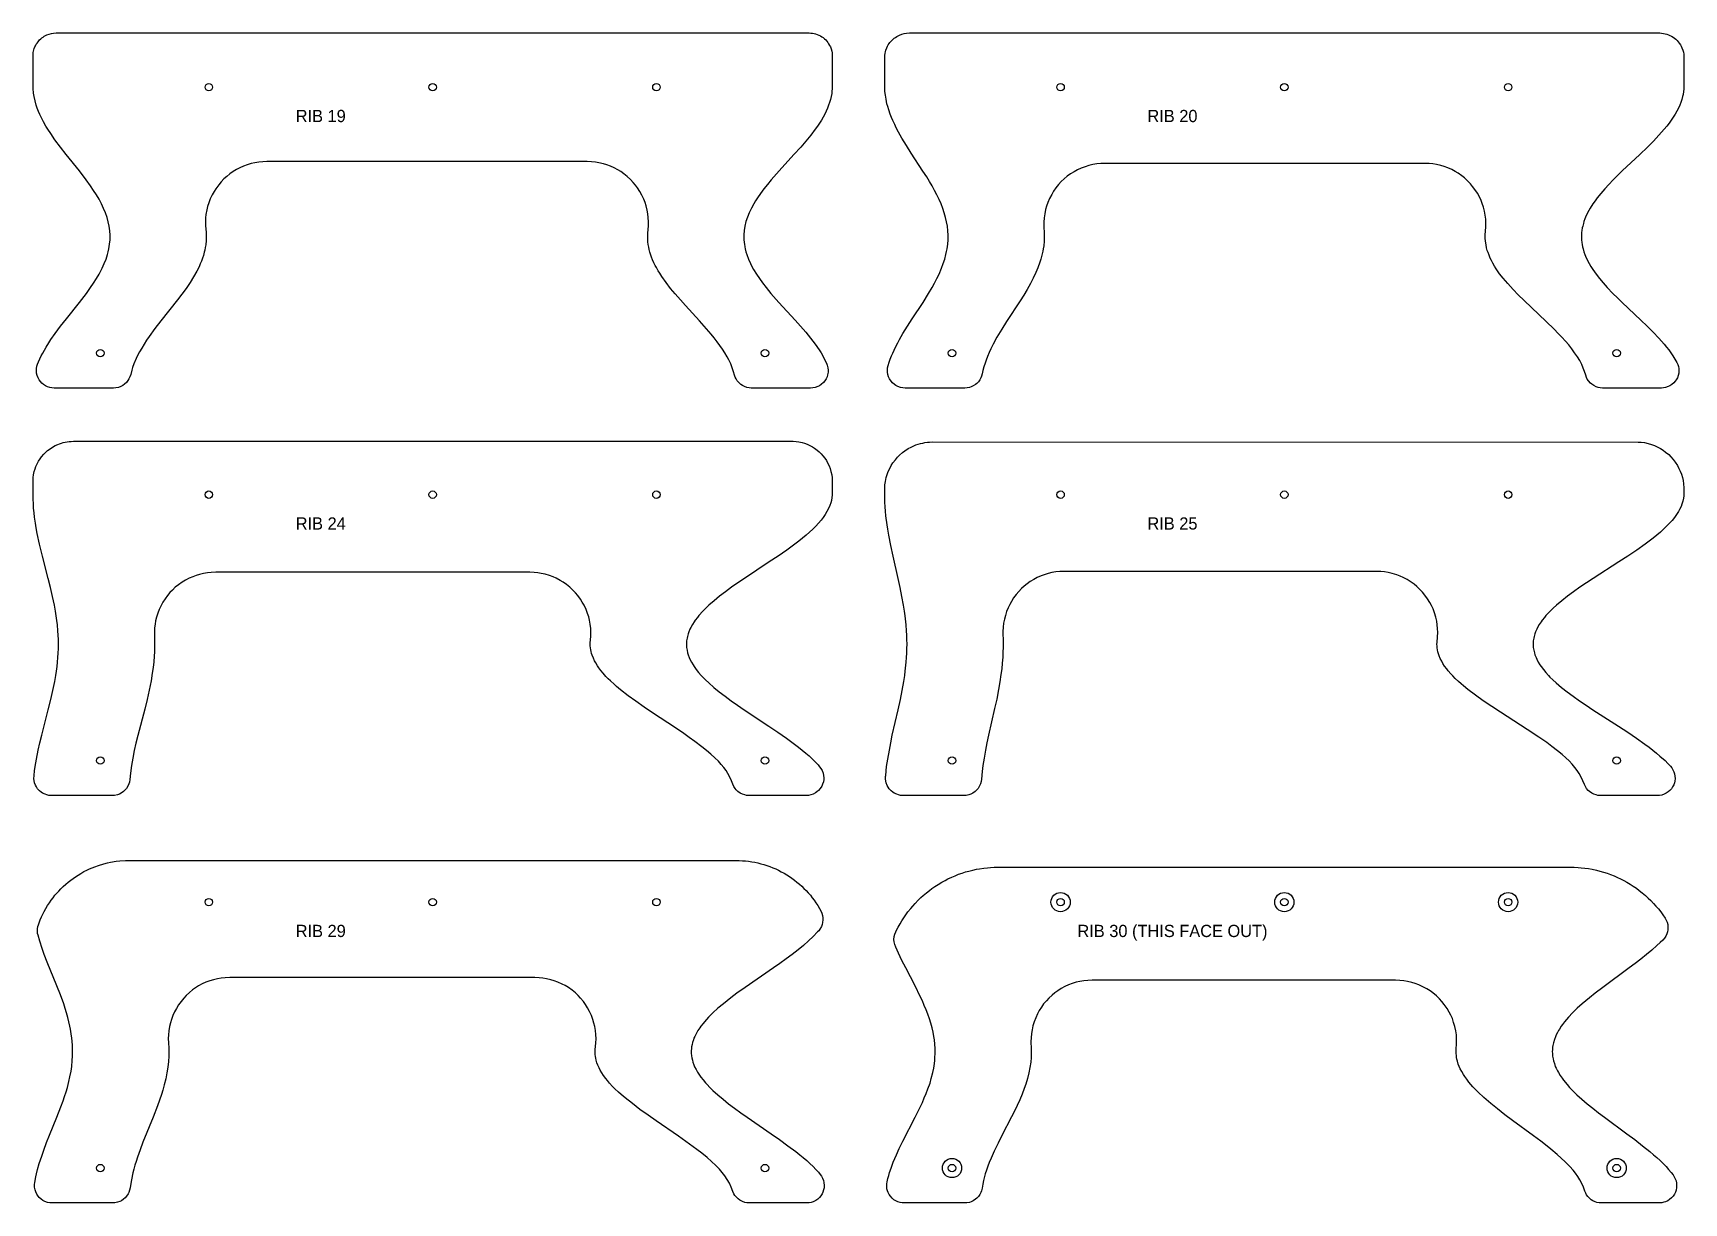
# Model space of a CAD drawing. Header units: millimetres. Extents: x 0 to 4812, y -2332 to 403.
# Drawn here: x 2923 to 4812, y -2332 to -993 of the extents above; entities that cross this region are included whole.
import ezdxf
from ezdxf.enums import TextEntityAlignment as Align

# ---------------------------------------------------------------- set-up
doc = ezdxf.new("R2010")
doc.units = ezdxf.units.MM
for name, color, linetype in [('CUT_HOLES', 5, 'Continuous'), ('CUT_OUTSIDE', 1, 'Continuous'), ('LABEL', 7, 'Continuous'), ('POCKET_COUNTERBORE_10MM', 3, 'Continuous')]:
    doc.layers.add(name, color=color, linetype=linetype)

msp = doc.modelspace()

# ---------------------------------------------------------------- linework, layer by layer
at = {"layer": 'CUT_HOLES'}
for centre in [(3124.4, -1054.8), (3380.4, -1054.8), (3636.4, -1054.8), (4098.8, -1054.8), (4354.8, -1054.8), (4610.8, -1054.8), (3000.2, -1359.2), (3760.6, -1359.2), (3974.6, -1359.2), (4735, -1359.2), (3124.4, -1521.2), (3380.4, -1521.2), (3636.4, -1521.2), (4098.8, -1521.2), (4354.8, -1521.2), (4610.8, -1521.2), (3000.2, -1825.6), (3760.6, -1825.6), (3974.6, -1825.6), (4735, -1825.6), (3124.4, -1987.6), (3380.4, -1987.6), (3636.4, -1987.6), (4098.8, -1987.6), (4354.8, -1987.6), (4610.8, -1987.6), (3000.2, -2292), (3760.6, -2292), (3974.6, -2292), (4735, -2292)]:
    msp.add_circle(centre, 4.25, dxfattribs=at)
at = {"layer": 'CUT_OUTSIDE'}
for points in [[(2947.3, -1399.2), (2944.8, -1399.1), (2942.3, -1398.6), (2939.8, -1397.8), (2937.5, -1396.7), (2935.3, -1395.3), (2933.4, -1393.7), (2931.6, -1391.8), (2930.1, -1389.7), (2928.9, -1387.4), (2928, -1385), (2927.3, -1382), (2927.1, -1379.4), (2927.3, -1376.9), (2927.7, -1374.3), (2928.5, -1372), (2929.5, -1369.3), (2931, -1365.9), (2932.6, -1362.5), (2934.4, -1359.1), (2936.2, -1355.7), (2938.2, -1352.3), (2941.3, -1347.3), (2943.7, -1343.7), (2948.5, -1336.9), (2954.8, -1328.4), (2961.5, -1319.9), (2976.4, -1301.1), (2984.2, -1290.9), (2989.1, -1284.1), (2992.5, -1279), (2995.9, -1273.7), (2998.8, -1268.7), (3000.7, -1265.2), (3002.4, -1261.9), (3004.7, -1256.8), (3006.7, -1251.5), (3008.4, -1246.3), (3009.3, -1243.1), (3010, -1239.7), (3010.8, -1234.6), (3011.3, -1229.4), (3011.4, -1224.3), (3011, -1219.1), (3010.3, -1214), (3009.3, -1208.9), (3007.9, -1203.8), (3006, -1198.6), (3003.9, -1193.5), (3001.5, -1188.4), (2998.7, -1183.1), (2995.7, -1178.1), (2992.5, -1173), (2989, -1167.8), (2984.1, -1161), (2976.3, -1150.7), (2961.3, -1131.9), (2954.6, -1123.3), (2948.3, -1114.9), (2943.5, -1107.9), (2940.2, -1103), (2938, -1099.4), (2935.2, -1094.5), (2933.3, -1090.8), (2930.9, -1086), (2929.5, -1082.6), (2928, -1078.8), (2926.8, -1075.4), (2925.5, -1070.6), (2924.4, -1065.5), (2923.8, -1061.6), (2923.3, -1056.5), (2923.2, -1053.2), (2923.2, -1019.5), (2923.3, -1017.3), (2923.5, -1015.3), (2923.8, -1013.6), (2924.2, -1012.1), (2924.7, -1010.4), (2925.4, -1008.8), (2926.1, -1007.3), (2926.9, -1005.7), (2927.9, -1004.3), (2928.9, -1002.9), (2930.8, -1000.8), (2932, -999.6), (2933.3, -998.5), (2934.7, -997.5), (2936.1, -996.5), (2937.5, -995.8), (2939.1, -995), (2941.6, -994.1), (2944.2, -993.4), (2946.8, -993), (2949.8, -992.8), (3811.3, -992.8), (3813.2, -992.9), (3814.9, -993.1), (3816.8, -993.4), (3818.5, -993.9), (3820.2, -994.4), (3822.3, -995.3), (3824, -996.2), (3825.6, -997.1), (3827, -998.1), (3828.8, -999.6), (3830.1, -1000.8), (3831.4, -1002.2), (3832.4, -1003.6), (3833.4, -1005.1), (3834.6, -1007.1), (3835.4, -1008.7), (3836.3, -1011.1), (3837, -1013.6), (3837.3, -1015.5), (3837.6, -1018.1), (3837.6, -1053.1), (3837.5, -1056.5), (3837.2, -1059.8), (3836.9, -1062.2), (3836.3, -1065.5), (3835.4, -1069), (3834.5, -1072.3), (3833.4, -1075.3), (3832.1, -1078.8), (3830.6, -1082.2), (3828.9, -1085.6), (3827.1, -1089), (3825.1, -1092.5), (3822.9, -1095.9), (3820.6, -1099.3), (3818.2, -1102.8), (3812.9, -1109.8), (3807.4, -1116.5), (3801.5, -1123.4), (3793.8, -1131.9), (3776.7, -1150.7), (3767.7, -1160.9), (3763.4, -1166.1), (3759.4, -1171.2), (3755.5, -1176.4), (3752, -1181.4), (3749.8, -1184.9), (3747.8, -1188.2), (3745, -1193.3), (3742.5, -1198.5), (3740.5, -1203.6), (3738.8, -1208.7), (3737.6, -1213.9), (3736.8, -1219), (3736.4, -1224), (3736.3, -1226.1), (3736.4, -1229.2), (3736.7, -1232.5), (3737, -1234.6), (3737.5, -1237.7), (3737.9, -1239.8), (3738.8, -1243.1), (3739.7, -1246.2), (3741.7, -1251.5), (3744, -1256.8), (3745.7, -1260), (3747.6, -1263.4), (3750.8, -1268.7), (3754.2, -1273.7), (3757.9, -1278.9), (3761.8, -1284), (3767.4, -1290.8), (3776.5, -1301.1), (3795.2, -1321.6), (3801.3, -1328.4), (3807.2, -1335.3), (3812.7, -1342), (3818, -1349), (3822.6, -1355.6), (3824.7, -1359), (3826.8, -1362.4), (3829.6, -1367.9), (3831, -1370.7), (3831.9, -1373.1), (3832.6, -1376.2), (3832.9, -1378.9), (3832.8, -1381), (3832.2, -1384.1), (3831.6, -1386.2), (3830.5, -1388.6), (3829.1, -1390.9), (3827.4, -1392.9), (3825, -1395.1), (3822.8, -1396.5), (3820.9, -1397.5), (3817.9, -1398.5), (3815.3, -1399), (3812.7, -1399.2), (3744.9, -1399.2), (3742.6, -1399), (3740, -1398.6), (3737, -1397.5), (3734.7, -1396.3), (3733, -1395.1), (3730.6, -1393), (3728.9, -1391), (3727.5, -1388.8), (3726.6, -1386.9), (3725.7, -1384.3), (3724.7, -1380.5), (3723.2, -1376), (3721.4, -1371.5), (3719.2, -1367), (3717.2, -1363.3), (3714.7, -1359), (3712.1, -1354.8), (3709, -1350.4), (3705.9, -1346.2), (3702.5, -1341.8), (3699, -1337.4), (3693.8, -1331.3), (3685.8, -1322.2), (3669.7, -1304.7), (3663.8, -1298.1), (3657.9, -1291.3), (3652.7, -1285.1), (3647.4, -1278.2), (3642.7, -1271.6), (3640.2, -1267.8), (3638.5, -1265), (3636.4, -1261.3), (3635.1, -1258.9), (3633.6, -1255.9), (3632.1, -1252.6), (3630.9, -1249.5), (3630, -1247), (3628.9, -1243.7), (3628.1, -1240.7), (3627.6, -1238.1), (3627, -1234.9), (3626.6, -1231.8), (3626.5, -1229.6), (3626.4, -1225.2), (3626.5, -1221.8), (3627.2, -1213.7), (3627.3, -1208.8), (3627.1, -1204), (3626.6, -1199.7), (3625.8, -1195.6), (3624.6, -1190.6), (3623.4, -1186.9), (3621.9, -1182.9), (3619.9, -1178.6), (3617.5, -1174.2), (3614.9, -1170.2), (3612.4, -1166.8), (3609.9, -1163.8), (3606.6, -1160.3), (3603, -1157), (3599.2, -1154), (3595.7, -1151.5), (3592.4, -1149.5), (3588.2, -1147.2), (3583.7, -1145.2), (3579.8, -1143.7), (3575.7, -1142.5), (3570.7, -1141.3), (3566.6, -1140.6), (3562.3, -1140.2), (3557.2, -1140), (3190.7, -1140), (3186.1, -1140.2), (3181.6, -1140.6), (3177.1, -1141.3), (3172.7, -1142.3), (3168.3, -1143.6), (3164.1, -1145.2), (3159.9, -1147), (3156.1, -1149), (3152, -1151.5), (3148.3, -1154.1), (3144.8, -1157), (3141.6, -1159.9), (3138.3, -1163.3), (3135.6, -1166.6), (3132.4, -1171), (3130.3, -1174.3), (3128.2, -1178), (3126, -1182.7), (3124.3, -1187.2), (3123, -1191.3), (3122, -1195.3), (3121.1, -1200.4), (3120.7, -1204.3), (3120.5, -1208.6), (3120.6, -1213.7), (3121.2, -1220.9), (3121.4, -1225.2), (3121.2, -1230.4), (3120.8, -1235.1), (3120.3, -1238.2), (3119.7, -1241.4), (3119.1, -1243.8), (3118.1, -1247.3), (3117.1, -1250.4), (3115.8, -1253.9), (3114.6, -1256.9), (3113.1, -1260.4), (3110.5, -1265.6), (3106.9, -1271.9), (3102.8, -1278.5), (3098.4, -1285.1), (3093.6, -1291.7), (3088.6, -1298.3), (3069.5, -1322.4), (3062.7, -1331.2), (3056.2, -1340.1), (3053.2, -1344.5), (3050.2, -1349), (3047.5, -1353.4), (3045, -1357.9), (3043.3, -1361.2), (3041.2, -1365.5), (3038.7, -1371.3), (3037.1, -1375.8), (3036.3, -1378.6), (3035, -1383.6), (3034.1, -1386.4), (3033, -1388.8), (3031.8, -1390.6), (3030.1, -1392.7), (3027.8, -1394.9), (3026, -1396.2), (3023.6, -1397.4), (3021.1, -1398.4), (3017.9, -1399), (3015.3, -1399.2), (2947.3, -1399.2)], [(3920.8, -1399.2), (3918.3, -1399), (3915.7, -1398.6), (3912.7, -1397.5), (3910.3, -1396.3), (3908.6, -1395.1), (3906.6, -1393.4), (3904.8, -1391.4), (3903.1, -1388.7), (3902, -1386.3), (3901.2, -1383.8), (3900.8, -1381.2), (3900.7, -1378.5), (3900.9, -1375.9), (3901.5, -1373.4), (3902.7, -1369.6), (3903.9, -1366.2), (3905.3, -1362.5), (3906.8, -1359.1), (3910, -1352.3), (3912.5, -1347.3), (3914.4, -1343.8), (3918.4, -1336.9), (3923.6, -1328.4), (3929.1, -1319.9), (3941.4, -1301.1), (3947.8, -1290.9), (3951.8, -1284.1), (3954.6, -1279), (3957.4, -1273.7), (3959.8, -1268.7), (3962.7, -1261.9), (3964.6, -1256.8), (3966.3, -1251.5), (3967.7, -1246.3), (3968.4, -1242.9), (3969, -1239.7), (3969.7, -1234.6), (3970.1, -1229.4), (3970.1, -1224.3), (3969.8, -1219.1), (3969.3, -1214), (3968.4, -1208.9), (3967.2, -1203.8), (3965.7, -1198.6), (3964, -1193.5), (3962, -1188.3), (3959.7, -1183.2), (3957.3, -1178.1), (3954.6, -1173), (3951.8, -1167.9), (3948.7, -1162.7), (3945.6, -1157.6), (3941.3, -1150.8), (3927.9, -1130.2), (3922.4, -1121.7), (3917.3, -1113.2), (3913.4, -1106.4), (3910.7, -1101.3), (3909, -1097.7), (3906.7, -1092.8), (3905.3, -1089.4), (3903.9, -1085.7), (3902.2, -1080.8), (3901.1, -1077.1), (3900.2, -1073.7), (3899.1, -1068.5), (3898.3, -1063.8), (3897.9, -1059.9), (3897.6, -1055.2), (3897.6, -1020.8), (3897.7, -1018.5), (3898.1, -1015.8), (3898.4, -1014.2), (3898.9, -1012.5), (3900, -1009.6), (3900.8, -1008), (3901.7, -1006.4), (3902.5, -1005), (3903.6, -1003.5), (3904.8, -1002.1), (3906.1, -1000.9), (3908.4, -998.8), (3909.8, -997.8), (3911.4, -996.8), (3913, -995.9), (3914.5, -995.2), (3917.2, -994.1), (3920, -993.4), (3922.7, -993), (3925.9, -992.8), (4784.4, -992.8), (4786.3, -992.9), (4788.7, -993.2), (4790.6, -993.6), (4792.4, -994.1), (4794.3, -994.8), (4796, -995.6), (4797.7, -996.4), (4799.7, -997.7), (4801.3, -998.9), (4802.7, -1000), (4804.1, -1001.5), (4805.4, -1002.9), (4806.6, -1004.3), (4807.9, -1006.4), (4808.8, -1008), (4809.6, -1009.7), (4810.6, -1012.3), (4811.3, -1014.9), (4811.7, -1017), (4812, -1019.7), (4812, -1053), (4811.8, -1057), (4811.5, -1059.9), (4810.9, -1063.2), (4810.4, -1065.6), (4809.5, -1069), (4808.3, -1072.3), (4807.2, -1075.3), (4805.6, -1078.8), (4803.9, -1082.2), (4801.9, -1085.6), (4799.8, -1089), (4797.5, -1092.5), (4795, -1095.9), (4792.3, -1099.3), (4789.5, -1102.8), (4786.4, -1106.4), (4783.4, -1109.8), (4777, -1116.5), (4770.1, -1123.4), (4761.3, -1131.9), (4741.4, -1150.7), (4736.1, -1155.8), (4731, -1160.9), (4726, -1166.1), (4721.3, -1171.2), (4716.9, -1176.4), (4712.8, -1181.4), (4710.3, -1184.9), (4707.9, -1188.2), (4704.7, -1193.3), (4701.8, -1198.5), (4699.4, -1203.6), (4698.6, -1205.6), (4697.5, -1208.7), (4696.9, -1210.7), (4696.1, -1213.9), (4695.6, -1215.9), (4695.1, -1219), (4694.9, -1221), (4694.7, -1224.1), (4694.7, -1226.1), (4694.8, -1229.4), (4695.1, -1232.5), (4695.4, -1234.7), (4696, -1237.7), (4696.5, -1239.8), (4697.4, -1243.1), (4698.6, -1246.2), (4699.4, -1248.3), (4700.8, -1251.5), (4703.6, -1256.8), (4705.5, -1260), (4707.6, -1263.4), (4711.4, -1268.7), (4715.3, -1273.7), (4719.7, -1278.9), (4724.2, -1284), (4730.7, -1290.8), (4735.8, -1295.9), (4741.2, -1301.1), (4762.8, -1321.6), (4769.9, -1328.4), (4776.8, -1335.3), (4783.2, -1342), (4789.3, -1349), (4792.1, -1352.4), (4794.6, -1355.6), (4797.1, -1359), (4799.4, -1362.4), (4802.8, -1367.9), (4803.9, -1369.9), (4805, -1372.4), (4805.6, -1374.4), (4806, -1376.9), (4806.2, -1379.5), (4806, -1382), (4805.3, -1385), (4804.4, -1387.4), (4803.2, -1389.7), (4802, -1391.4), (4800.3, -1393.3), (4798, -1395.3), (4795.8, -1396.7), (4794, -1397.6), (4791, -1398.6), (4788.5, -1399.1), (4786.1, -1399.2), (4718.8, -1399.2), (4716, -1399), (4714, -1398.6), (4711.5, -1397.8), (4708.7, -1396.4), (4706.5, -1394.9), (4704.9, -1393.5), (4702.9, -1391.1), (4701.4, -1388.9), (4700.5, -1387), (4699.6, -1384.4), (4698.3, -1380.1), (4696.8, -1376.3), (4695, -1372.1), (4692.7, -1367.7), (4690, -1363.3), (4686.9, -1358.8), (4683.7, -1354.4), (4680.1, -1349.9), (4676.3, -1345.4), (4672.3, -1341), (4668.1, -1336.6), (4663.4, -1331.8), (4654.5, -1323.2), (4629.1, -1299.1), (4622.4, -1292.5), (4616.4, -1286.3), (4610.4, -1279.7), (4605, -1273.3), (4601.1, -1268.3), (4597.1, -1262.6), (4595.1, -1259.5), (4593.2, -1256.1), (4591.6, -1253.1), (4590.4, -1250.6), (4589, -1247.2), (4587.8, -1244.2), (4587, -1241.7), (4586.2, -1238.6), (4585.5, -1235.4), (4585.2, -1233.2), (4584.9, -1230.6), (4584.7, -1228.1), (4584.7, -1223.8), (4585.4, -1215.2), (4585.4, -1210.7), (4585.2, -1205.9), (4584.7, -1201.4), (4583.8, -1196.6), (4582.5, -1192), (4581.2, -1188), (4579.8, -1184.4), (4577.9, -1180.3), (4575.6, -1176.1), (4572.8, -1171.8), (4570.2, -1168.4), (4567.7, -1165.5), (4564, -1161.6), (4560.9, -1158.7), (4557.8, -1156.3), (4553.6, -1153.3), (4550.1, -1151.2), (4546.4, -1149.2), (4541.7, -1147.1), (4537.8, -1145.7), (4533.7, -1144.4), (4528.7, -1143.3), (4524.6, -1142.6), (4520.4, -1142.2), (4515.4, -1142), (4149.7, -1142), (4145, -1142.1), (4140.4, -1142.6), (4135.8, -1143.4), (4131.3, -1144.4), (4126.9, -1145.8), (4122.5, -1147.4), (4118.3, -1149.3), (4114.2, -1151.6), (4110.3, -1154), (4106.5, -1156.8), (4102.9, -1159.7), (4099.6, -1162.9), (4096.4, -1166.4), (4093.5, -1170), (4090.8, -1173.8), (4088.6, -1177.5), (4086.1, -1182.3), (4084.2, -1186.8), (4082.7, -1190.9), (4081.7, -1194.8), (4080.6, -1199.6), (4079.9, -1204.2), (4079.6, -1209.2), (4079.5, -1213.8), (4080, -1222.2), (4080.1, -1226.6), (4080, -1231.2), (4079.5, -1236.4), (4079, -1239.7), (4078.5, -1242.7), (4077.1, -1248.7), (4076.3, -1251.6), (4075.1, -1255.3), (4072.8, -1261.7), (4070.6, -1266.8), (4067.6, -1273.3), (4064.3, -1279.7), (4060.5, -1286.4), (4056.6, -1292.8), (4052.5, -1299.3), (4037, -1323.1), (4031.5, -1331.7), (4026, -1340.9), (4021.6, -1349), (4019, -1354.2), (4017, -1358.6), (4015.1, -1363.1), (4013.5, -1367.4), (4012.4, -1370.7), (4011.1, -1374.9), (4010, -1379.1), (4009.1, -1383.1), (4008.4, -1385.7), (4007.7, -1387.5), (4006.5, -1389.7), (4004.7, -1392.2), (4003, -1394), (4001.5, -1395.2), (3998.9, -1396.8), (3996.6, -1397.9), (3994.7, -1398.5), (3991.8, -1399.1), (3989.4, -1399.2), (3920.8, -1399.2)], [(2944.4, -1865.6), (2941.4, -1865.4), (2938.9, -1864.9), (2937, -1864.2), (2934.2, -1862.9), (2932.5, -1861.7), (2930.5, -1860.1), (2928.4, -1857.8), (2927, -1855.7), (2926, -1853.8), (2925, -1850.9), (2924.5, -1848.4), (2924.3, -1846.4), (2924.4, -1842.8), (2925, -1837.5), (2925.8, -1832.4), (2927.2, -1823.8), (2929.2, -1813.6), (2931.1, -1805.1), (2933.2, -1796.6), (2940.7, -1767.5), (2943.7, -1755.6), (2946, -1745.3), (2948.1, -1735.1), (2949.3, -1728.3), (2950, -1723.2), (2950.7, -1718), (2951.2, -1712.9), (2951.7, -1707.7), (2952, -1702.6), (2952.2, -1697.5), (2952.2, -1692.3), (2952.2, -1687.2), (2952, -1682.1), (2951.7, -1677), (2951.1, -1670.2), (2950.5, -1665.1), (2949.8, -1659.9), (2949, -1654.7), (2947.8, -1647.9), (2945.6, -1637.7), (2943.3, -1627.4), (2940.7, -1617.1), (2934, -1591.5), (2930.7, -1577.9), (2928.1, -1565.8), (2926.8, -1559.1), (2926, -1553.8), (2925, -1547.1), (2924.4, -1542), (2923.9, -1536.7), (2923.6, -1531.6), (2923.3, -1526.5), (2923.2, -1521.5), (2923.2, -1505.1), (2923.5, -1501.4), (2923.9, -1498.4), (2924.7, -1494.6), (2925.5, -1491.8), (2926.6, -1488.9), (2927.8, -1486.1), (2929.5, -1482.9), (2931.2, -1480.3), (2933, -1477.9), (2935.4, -1475), (2937.6, -1472.8), (2939.8, -1470.8), (2942.7, -1468.6), (2945.3, -1466.9), (2948.6, -1465), (2951.4, -1463.7), (2953.4, -1462.9), (2955.7, -1462.2), (2957.8, -1461.6), (2960.1, -1461), (2962.2, -1460.7), (2964.5, -1460.3), (2966.7, -1460.2), (2969.5, -1460.1), (3792.7, -1460.1), (3796.3, -1460.3), (3799.3, -1460.8), (3803, -1461.6), (3805.9, -1462.4), (3808.8, -1463.5), (3812.1, -1465), (3814.8, -1466.4), (3817.4, -1468.1), (3820.4, -1470.3), (3822.7, -1472.3), (3824.9, -1474.5), (3826.9, -1476.7), (3829.1, -1479.6), (3830.8, -1482.2), (3832.3, -1484.8), (3833.9, -1488.3), (3835.1, -1491.1), (3836.1, -1494.6), (3836.9, -1498.4), (3837.4, -1502), (3837.6, -1506.1), (3837.6, -1519.3), (3837.5, -1521.9), (3837.2, -1524.4), (3836.6, -1527.8), (3835.9, -1530.4), (3834.7, -1533.7), (3833.2, -1537.1), (3831.5, -1540.5), (3829.4, -1543.9), (3827, -1547.2), (3824.7, -1550.3), (3821.7, -1553.7), (3818.6, -1557.1), (3815.2, -1560.6), (3811.5, -1564), (3807.6, -1567.5), (3803.5, -1570.9), (3799.3, -1574.3), (3794.8, -1577.8), (3785.5, -1584.6), (3775.6, -1591.5), (3765.5, -1598.3), (3737.2, -1617.1), (3729.7, -1622.2), (3722.4, -1627.3), (3715.4, -1632.5), (3708.7, -1637.6), (3702.3, -1642.8), (3696.5, -1647.8), (3692.9, -1651.3), (3689.6, -1654.6), (3685, -1659.7), (3683.4, -1661.7), (3680.9, -1664.9), (3679.6, -1666.8), (3677.5, -1670), (3675.7, -1673.3), (3674.7, -1675.3), (3673.4, -1678.4), (3672.7, -1680.5), (3671.9, -1683.5), (3671.4, -1685.6), (3671, -1688.6), (3670.8, -1690.7), (3670.8, -1693.7), (3670.9, -1696), (3671.4, -1699.3), (3672.1, -1702.3), (3672.8, -1704.5), (3673.9, -1707.6), (3674.8, -1709.6), (3676.5, -1712.9), (3678.3, -1716), (3679.7, -1718.1), (3682, -1721.4), (3684.7, -1724.7), (3687.6, -1728.1), (3689.4, -1730), (3692.7, -1733.3), (3696.2, -1736.7), (3702.1, -1741.8), (3708.3, -1746.9), (3715, -1752), (3722.1, -1757.2), (3729.3, -1762.3), (3736.9, -1767.5), (3765.2, -1786.3), (3775.3, -1793.1), (3785.2, -1800), (3794.5, -1806.8), (3799, -1810.3), (3803.3, -1813.7), (3807.4, -1817.1), (3811, -1820.3), (3814.7, -1823.7), (3818.1, -1827.1), (3821.3, -1830.5), (3823.1, -1832.6), (3824.6, -1834.7), (3825.9, -1837), (3827.1, -1840), (3827.7, -1842.6), (3827.9, -1845.3), (3827.8, -1847.4), (3827.4, -1850), (3826.6, -1852.6), (3825.5, -1855), (3823.8, -1857.7), (3822, -1859.7), (3820, -1861.5), (3818.3, -1862.7), (3815.9, -1863.9), (3812.9, -1864.9), (3810.3, -1865.4), (3807.8, -1865.6), (3742.6, -1865.6), (3739.5, -1865.4), (3737.4, -1864.9), (3734.8, -1864.1), (3732.4, -1862.9), (3729.7, -1861), (3727.8, -1859.2), (3726.4, -1857.5), (3724.9, -1855.3), (3723.7, -1852.7), (3722.2, -1848.6), (3720.3, -1844.4), (3718.1, -1840.4), (3716.1, -1837.1), (3713.6, -1833.6), (3710.6, -1829.9), (3707.3, -1826.3), (3703.4, -1822.5), (3698.8, -1818.4), (3693.7, -1814.1), (3688.3, -1809.7), (3680.3, -1803.7), (3673.8, -1799), (3667.6, -1794.7), (3658.2, -1788.3), (3631.9, -1770.8), (3622.2, -1764.3), (3612.7, -1757.7), (3604.1, -1751.4), (3595.5, -1744.7), (3590.8, -1740.7), (3587.9, -1738.1), (3583.7, -1734.3), (3581.3, -1732), (3578.7, -1729.2), (3575.6, -1725.7), (3572.9, -1722.5), (3570.6, -1719.4), (3568.9, -1717), (3567.1, -1713.9), (3565.6, -1711.3), (3564.3, -1708.4), (3563, -1705.1), (3562.3, -1702.9), (3561.7, -1700.7), (3561.3, -1698.7), (3561, -1696.5), (3560.8, -1694.3), (3560.8, -1690.9), (3561.4, -1683.6), (3561.5, -1679), (3561.3, -1674.5), (3560.7, -1669.6), (3559.8, -1664.9), (3558.9, -1661.1), (3557.6, -1657.1), (3555.9, -1652.6), (3553.7, -1647.9), (3551.6, -1644.2), (3549.5, -1640.9), (3546.5, -1636.7), (3543.8, -1633.6), (3540.9, -1630.5), (3537.4, -1627.2), (3533.4, -1623.9), (3529.9, -1621.5), (3526.3, -1619.3), (3521.7, -1616.9), (3518.2, -1615.3), (3514.2, -1613.8), (3509.2, -1612.3), (3504.6, -1611.3), (3500.7, -1610.7), (3496.5, -1610.2), (3491.4, -1610), (3132.2, -1610), (3127.2, -1610.2), (3122.7, -1610.7), (3118.3, -1611.4), (3113.6, -1612.5), (3109.9, -1613.6), (3105.9, -1615.1), (3101.8, -1616.9), (3097.5, -1619.1), (3093.7, -1621.5), (3089.6, -1624.3), (3085.9, -1627.3), (3082.6, -1630.4), (3079.9, -1633.2), (3077.2, -1636.5), (3074.3, -1640.3), (3071.9, -1644.1), (3069.7, -1648.1), (3067.6, -1652.5), (3066, -1656.7), (3064.5, -1661.3), (3063.5, -1665.7), (3062.8, -1669.5), (3062.3, -1673.7), (3062, -1679.1), (3062.2, -1688.5), (3062.2, -1695), (3062, -1701.1), (3061.8, -1705.9), (3061.3, -1712.5), (3060.6, -1719), (3059.7, -1725.5), (3058.3, -1734.2), (3056.1, -1744.9), (3053.7, -1755.7), (3051, -1766.6), (3043.1, -1796.8), (3040.9, -1805.8), (3039.1, -1814.1), (3037.4, -1822.8), (3035.9, -1831.4), (3034.7, -1840), (3034, -1847.4), (3033.5, -1850.2), (3032.9, -1852.3), (3031.8, -1854.8), (3030.1, -1857.5), (3028.4, -1859.6), (3026.8, -1861), (3024.1, -1862.9), (3022.2, -1863.9), (3019.7, -1864.8), (3016.5, -1865.4), (3013.9, -1865.6), (2944.4, -1865.6)], [(3918.6, -1865.6), (3915.7, -1865.4), (3913.2, -1864.9), (3911.3, -1864.2), (3908.5, -1862.9), (3906.8, -1861.8), (3904.8, -1860.2), (3902.8, -1857.9), (3901.6, -1856.2), (3900.4, -1854), (3899.3, -1851.1), (3898.8, -1849.1), (3898.5, -1846.6), (3898.6, -1843.9), (3898.7, -1842.8), (3899.8, -1832.4), (3901.1, -1823.8), (3902.9, -1813.6), (3904.5, -1805.1), (3906.3, -1796.6), (3913, -1767.5), (3915.6, -1755.6), (3917.6, -1745.3), (3919.4, -1735.1), (3920.5, -1728.3), (3921.1, -1723.1), (3922.2, -1712.9), (3922.6, -1707.7), (3922.9, -1702.6), (3923, -1697.5), (3923.1, -1692.3), (3923, -1687.2), (3922.9, -1682.1), (3922.6, -1677), (3922.1, -1670.2), (3920.9, -1659.9), (3920.2, -1654.7), (3919.2, -1647.9), (3917.3, -1637.7), (3915.2, -1627.4), (3912.9, -1617.1), (3907.1, -1591.5), (3904.5, -1579.6), (3902.2, -1567.5), (3901.1, -1560.8), (3900.3, -1555.7), (3899, -1545.3), (3898.5, -1540.2), (3898.1, -1535), (3897.8, -1529.9), (3897.7, -1524.8), (3897.6, -1514), (3897.9, -1509.8), (3898.4, -1506.2), (3899.4, -1501.7), (3900.4, -1498.3), (3901.6, -1494.9), (3903.4, -1491.1), (3905.1, -1488), (3907, -1484.9), (3909.8, -1481.2), (3912.1, -1478.5), (3914.6, -1475.9), (3917.8, -1473.1), (3920.7, -1470.9), (3924.6, -1468.4), (3927.7, -1466.7), (3931, -1465.2), (3933.3, -1464.3), (3936, -1463.4), (3938.4, -1462.7), (3941.2, -1462.1), (3943.6, -1461.6), (3946.5, -1461.2), (3948.9, -1461), (3952.3, -1460.9), (4759.5, -1461), (4763.1, -1461.2), (4766.7, -1461.7), (4771.2, -1462.7), (4774.7, -1463.7), (4778.1, -1465), (4781.9, -1466.7), (4785, -1468.4), (4788.1, -1470.3), (4790.9, -1472.4), (4794.5, -1475.4), (4797.1, -1478), (4799.8, -1481.1), (4802, -1484), (4804.5, -1487.9), (4806.2, -1491.1), (4807.7, -1494.3), (4809, -1497.7), (4810.2, -1501.6), (4811, -1505.1), (4811.6, -1508.7), (4812, -1513.4), (4812, -1519.3), (4811.8, -1522.6), (4811.5, -1525.3), (4810.7, -1528.6), (4809.7, -1532), (4808.6, -1534.8), (4806.9, -1538.2), (4805.6, -1540.5), (4803.5, -1543.9), (4801.1, -1547.2), (4798.3, -1550.7), (4795.3, -1554), (4792.1, -1557.4), (4788.6, -1560.8), (4785, -1564), (4781, -1567.5), (4776.8, -1570.9), (4772.3, -1574.3), (4767.7, -1577.8), (4758.1, -1584.6), (4747.9, -1591.5), (4737.4, -1598.3), (4708.1, -1617.1), (4700.4, -1622.2), (4692.9, -1627.3), (4685.6, -1632.5), (4678.7, -1637.6), (4672.1, -1642.8), (4666.1, -1647.8), (4662.3, -1651.3), (4658.9, -1654.6), (4657, -1656.5), (4654.1, -1659.7), (4652.5, -1661.7), (4649.9, -1664.9), (4648.5, -1666.8), (4646.4, -1670), (4644.5, -1673.3), (4643.5, -1675.3), (4642.2, -1678.4), (4641.4, -1680.5), (4640.5, -1683.5), (4640.1, -1685.6), (4639.6, -1688.6), (4639.5, -1690.7), (4639.4, -1693.7), (4639.6, -1696.1), (4640.1, -1699.3), (4640.8, -1702.3), (4641.5, -1704.5), (4642.7, -1707.6), (4643.6, -1709.6), (4645.3, -1712.9), (4647.2, -1716), (4648.6, -1718.1), (4651.1, -1721.4), (4653.8, -1724.7), (4656.9, -1728.1), (4658.7, -1730), (4662.1, -1733.3), (4665.8, -1736.7), (4671.8, -1741.8), (4678.3, -1746.9), (4685.2, -1752), (4692.5, -1757.2), (4700, -1762.3), (4707.8, -1767.5), (4737.1, -1786.3), (4747.6, -1793.1), (4757.8, -1800), (4767.4, -1806.8), (4772.1, -1810.3), (4776.5, -1813.7), (4780.7, -1817.1), (4784.5, -1820.4), (4790.4, -1825.7), (4793.5, -1828.8), (4796.5, -1832.1), (4798, -1834), (4799.4, -1836.1), (4800.5, -1838.5), (4801.2, -1840.9), (4801.7, -1843.4), (4801.8, -1846), (4801.5, -1849.1), (4801, -1851.1), (4800.2, -1853.5), (4799, -1855.7), (4797.6, -1857.9), (4795.9, -1859.8), (4793.9, -1861.5), (4791.8, -1862.9), (4789.5, -1864), (4786.6, -1865), (4784.1, -1865.5), (4781.7, -1865.6), (4716.4, -1865.6), (4713.6, -1865.4), (4711.5, -1864.9), (4709, -1864.1), (4706.6, -1862.9), (4704, -1861.1), (4702.4, -1859.7), (4700.6, -1857.7), (4699.2, -1855.4), (4698, -1852.9), (4696.3, -1848.6), (4694.3, -1844.4), (4692, -1840.3), (4689.9, -1836.9), (4687.3, -1833.4), (4684.1, -1829.6), (4680.7, -1826), (4676.7, -1822.3), (4672.6, -1818.7), (4667.2, -1814.3), (4660.9, -1809.4), (4655, -1805), (4646.1, -1798.9), (4632.7, -1789.9), (4602.2, -1770.3), (4592.2, -1763.8), (4582.3, -1757.1), (4573.6, -1750.9), (4564.7, -1744.1), (4559.7, -1740.1), (4557.1, -1737.8), (4554.1, -1735.2), (4550.2, -1731.5), (4547.5, -1728.7), (4545.3, -1726.3), (4542.4, -1723), (4540.5, -1720.6), (4538.1, -1717.4), (4536.3, -1714.5), (4534.8, -1712), (4533.2, -1708.8), (4531.9, -1705.6), (4531.1, -1703.3), (4530.5, -1701.1), (4530.1, -1699), (4529.7, -1696.7), (4529.5, -1694.5), (4529.4, -1692.3), (4529.5, -1690.3), (4530.1, -1683.9), (4530.3, -1679), (4530.1, -1674.4), (4529.7, -1670.1), (4529.1, -1666.2), (4528, -1661.5), (4526.5, -1656.4), (4524.9, -1652.1), (4523.1, -1648.2), (4521.2, -1644.7), (4518.7, -1640.6), (4515.7, -1636.3), (4512.9, -1632.9), (4510.2, -1630.1), (4506.2, -1626.3), (4503.2, -1623.8), (4499.7, -1621.2), (4495.2, -1618.4), (4490.9, -1616.2), (4487.3, -1614.5), (4483.3, -1613), (4478.3, -1611.4), (4473.5, -1610.4), (4469.3, -1609.7), (4465.3, -1609.3), (4460.2, -1609.1), (4103, -1609.1), (4098.1, -1609.3), (4093.3, -1609.7), (4088.9, -1610.5), (4084.7, -1611.5), (4081, -1612.6), (4076.6, -1614.2), (4072.1, -1616.2), (4068.1, -1618.3), (4064, -1620.8), (4060.4, -1623.4), (4057.1, -1626.1), (4054.2, -1628.7), (4050.9, -1632.1), (4048, -1635.6), (4045.1, -1639.5), (4042.5, -1643.5), (4040.6, -1646.9), (4038.8, -1650.8), (4037.1, -1655), (4035.6, -1659.5), (4034.5, -1663.9), (4033.6, -1668.3), (4033.1, -1672.8), (4032.8, -1677.9), (4033.1, -1689.9), (4033, -1696.4), (4032.9, -1700.9), (4032.6, -1707.3), (4032.1, -1714), (4031.5, -1720.5), (4030.6, -1727), (4029.4, -1735.6), (4027.8, -1744.4), (4025.7, -1755.2), (4023.3, -1766), (4016.3, -1796.6), (4014.5, -1805.3), (4012.8, -1813.7), (4011.2, -1822.8), (4010, -1831.1), (4009.1, -1838.1), (4008.3, -1846.9), (4008, -1849.5), (4007.3, -1852.1), (4006.2, -1854.6), (4004.5, -1857.4), (4002.7, -1859.5), (4001.1, -1861), (3998.5, -1862.8), (3996, -1864), (3994, -1864.8), (3990.8, -1865.4), (3988.2, -1865.6), (3918.6, -1865.6)], [(2945.1, -2332), (2942.5, -2331.8), (2939.9, -2331.3), (2936.9, -2330.3), (2934.5, -2329), (2932.7, -2327.8), (2930.4, -2325.7), (2929, -2324), (2927.5, -2321.8), (2926.4, -2319.4), (2925.5, -2316.8), (2925, -2313.7), (2925, -2311), (2925.2, -2308.7), (2926.4, -2302.2), (2927.2, -2298.7), (2928.4, -2293.8), (2930.4, -2286.8), (2933.1, -2278.3), (2935.6, -2271.4), (2938.8, -2262.9), (2942.2, -2254.4), (2950.6, -2233.9), (2955.2, -2222), (2957.7, -2215.2), (2959.4, -2210.1), (2961.1, -2204.9), (2962.6, -2199.8), (2964.3, -2193), (2965.5, -2187.7), (2966.7, -2181), (2967.5, -2175.7), (2968.1, -2169), (2968.4, -2163.8), (2968.5, -2157.1), (2968.4, -2151.8), (2968, -2146.8), (2967.6, -2143.2), (2967, -2138.2), (2966.1, -2133.1), (2965.4, -2129.6), (2964.3, -2124.6), (2963, -2119.5), (2961.5, -2114.3), (2960, -2109.2), (2958.3, -2104.1), (2954.5, -2093.8), (2950.5, -2083.5), (2939.4, -2056.2), (2936.1, -2047.7), (2933.6, -2040.7), (2930.9, -2032.3), (2928.9, -2025.4), (2928.4, -2023.4), (2928.2, -2021), (2928.3, -2018), (2928.7, -2015.6), (2929.3, -2013.6), (2931.4, -2007.9), (2932.9, -2004.6), (2934.4, -2001.4), (2936, -1998.2), (2937.7, -1995.1), (2939.9, -1991.4), (2941.9, -1988.5), (2944, -1985.5), (2946.1, -1982.6), (2948.3, -1979.8), (2952.6, -1974.9), (2955.1, -1972.3), (2957.7, -1969.8), (2960.9, -1966.9), (2963.6, -1964.7), (2966.4, -1962.4), (2971.7, -1958.6), (2974.7, -1956.6), (2977.8, -1954.8), (2981.5, -1952.7), (2984.7, -1951.1), (2987.9, -1949.6), (2994, -1947.1), (2998, -1945.6), (3004.2, -1943.8), (3008.3, -1942.7), (3011.9, -1942), (3018.3, -1940.9), (3022.5, -1940.4), (3029, -1940), (3032.7, -1939.9), (3727.7, -1939.9), (3731.2, -1940), (3734.7, -1940.2), (3738.3, -1940.4), (3741.9, -1940.8), (3745.4, -1941.4), (3749, -1942), (3752.5, -1942.7), (3756, -1943.6), (3759.4, -1944.6), (3762.9, -1945.7), (3766.2, -1946.9), (3769.6, -1948.2), (3772.9, -1949.6), (3776.1, -1951.1), (3779.3, -1952.8), (3782.5, -1954.5), (3785.6, -1956.3), (3788.6, -1958.3), (3791.5, -1960.3), (3794.4, -1962.4), (3797.2, -1964.7), (3800, -1967), (3802.7, -1969.4), (3805.2, -1971.9), (3807.8, -1974.4), (3810.2, -1977.1), (3812.5, -1979.8), (3814.7, -1982.6), (3816.9, -1985.5), (3818.9, -1988.5), (3820.9, -1991.5), (3823, -1995.1), (3824.5, -1997.7), (3825.7, -2000.3), (3826.5, -2002.9), (3826.9, -2005.6), (3826.9, -2007.8), (3826.6, -2011), (3826.1, -2013.2), (3825.1, -2015.7), (3823.5, -2018.5), (3822.1, -2020.4), (3820.8, -2021.8), (3815.9, -2027), (3810.5, -2032.1), (3804.7, -2037.3), (3798.4, -2042.4), (3791.8, -2047.6), (3784.8, -2052.7), (3777.7, -2057.9), (3770.3, -2063), (3738, -2085.2), (3728.5, -2092), (3721.6, -2097.2), (3713, -2103.9), (3706.8, -2109.1), (3701.1, -2114.3), (3695.9, -2119.4), (3691.4, -2124.5), (3689.8, -2126.4), (3687.4, -2129.5), (3685.9, -2131.5), (3683.9, -2134.6), (3681.7, -2138.4), (3680.2, -2141.4), (3679.4, -2143.2), (3678.7, -2145.3), (3677.7, -2148.2), (3677.2, -2150.5), (3676.6, -2153.3), (3676.4, -2155.4), (3676.3, -2157.3), (3676.3, -2160.5), (3676.5, -2163.5), (3676.9, -2165.8), (3677.5, -2168.7), (3678.2, -2170.9), (3679.3, -2174), (3680.1, -2176), (3681.8, -2179.3), (3683.5, -2182.4), (3684.8, -2184.5), (3687.2, -2187.8), (3689.7, -2191.1), (3692.6, -2194.5), (3694.3, -2196.4), (3697.4, -2199.7), (3700.9, -2203.1), (3706.6, -2208.2), (3712.6, -2213.3), (3719, -2218.4), (3725.9, -2223.6), (3732.9, -2228.7), (3740.2, -2233.9), (3767.5, -2252.7), (3777.4, -2259.5), (3786.9, -2266.4), (3795.9, -2273.2), (3800.3, -2276.7), (3804.4, -2280.1), (3808.4, -2283.5), (3812.1, -2286.9), (3815.7, -2290.4), (3818.7, -2293.5), (3821.8, -2296.9), (3823.8, -2299.3), (3825.3, -2301.4), (3826.5, -2303.7), (3827.5, -2306.2), (3828.1, -2308.7), (3828.3, -2311.9), (3828.2, -2314.5), (3827.7, -2317.1), (3826.8, -2319.6), (3825.9, -2321.5), (3824.5, -2323.8), (3822.8, -2325.8), (3820.9, -2327.6), (3818.7, -2329.1), (3815.8, -2330.5), (3813.3, -2331.4), (3811.3, -2331.8), (3808.2, -2332), (3742.5, -2332), (3739.7, -2331.8), (3737.5, -2331.3), (3734.9, -2330.4), (3732, -2328.9), (3729.8, -2327.3), (3727.9, -2325.4), (3726.2, -2323.3), (3725, -2321.4), (3723.9, -2318.8), (3721.9, -2313.7), (3719.9, -2309.4), (3717.5, -2305.2), (3714.7, -2300.9), (3711.8, -2297.1), (3708.6, -2293.4), (3704.3, -2289), (3699.5, -2284.6), (3694.4, -2280.1), (3688.3, -2275.1), (3682.7, -2270.8), (3674.4, -2264.6), (3661.7, -2255.6), (3636.3, -2238.1), (3626.8, -2231.5), (3617.5, -2224.8), (3608.9, -2218.3), (3600.7, -2211.8), (3596, -2207.7), (3593, -2205), (3589, -2201.2), (3586.3, -2198.5), (3582.8, -2194.8), (3580.4, -2191.9), (3578.4, -2189.4), (3575.8, -2186), (3573.9, -2183), (3572.1, -2179.9), (3570.8, -2177.3), (3569.3, -2174.1), (3568.3, -2171.4), (3567.5, -2168.6), (3567, -2166.4), (3566.6, -2164.2), (3566.4, -2162.1), (3566.3, -2159.9), (3566.3, -2156.6), (3567.1, -2148.7), (3567.3, -2144.1), (3567.1, -2139.2), (3566.6, -2134.6), (3565.8, -2129.8), (3564.9, -2126), (3563.7, -2121.9), (3562, -2117.3), (3560, -2112.8), (3557.7, -2108.5), (3555.4, -2104.9), (3552.9, -2101.5), (3549.6, -2097.4), (3546.9, -2094.6), (3543.8, -2091.6), (3540, -2088.5), (3535.8, -2085.5), (3532.1, -2083.2), (3528.6, -2081.4), (3523.6, -2079.1), (3519.6, -2077.6), (3515.8, -2076.5), (3510.7, -2075.3), (3506.6, -2074.6), (3502.3, -2074.1), (3497.2, -2073.9), (3148.2, -2073.9), (3143.2, -2074.1), (3138.6, -2074.6), (3134.1, -2075.3), (3129.6, -2076.4), (3125.3, -2077.7), (3121, -2079.4), (3116.8, -2081.3), (3112.5, -2083.6), (3109.2, -2085.7), (3105.7, -2088.2), (3102.1, -2091.1), (3098.6, -2094.4), (3095.6, -2097.6), (3092.5, -2101.3), (3089.8, -2105), (3087.2, -2109.3), (3085.1, -2113.3), (3083.2, -2117.5), (3081.5, -2122.1), (3080.4, -2125.8), (3079.4, -2130.1), (3078.6, -2134.8), (3078.1, -2139.4), (3078, -2143.7), (3078.2, -2148.6), (3078.5, -2154.6), (3078.5, -2158.9), (3078.4, -2164), (3078.1, -2170.1), (3077.4, -2176.6), (3076.3, -2183.2), (3075, -2189.8), (3073.4, -2196.7), (3071.7, -2202.9), (3070.2, -2207.8), (3068, -2214.2), (3065.7, -2220.7), (3060.6, -2233.8), (3049, -2262.3), (3045.7, -2271.1), (3042.8, -2279.4), (3041.2, -2284.4), (3039.8, -2288.8), (3038.6, -2293.2), (3037.5, -2297.6), (3035.8, -2305.5), (3035, -2309.8), (3034.3, -2314.7), (3033.7, -2317.4), (3032.9, -2319.8), (3032, -2321.7), (3030.2, -2324.3), (3028.8, -2325.9), (3026.9, -2327.7), (3024.3, -2329.4), (3022.4, -2330.4), (3019.9, -2331.2), (3016.8, -2331.8), (3014.4, -2332), (2945.1, -2332)], [(3920, -2332), (3917.6, -2331.9), (3915.1, -2331.4), (3912.7, -2330.6), (3910.4, -2329.6), (3908.2, -2328.2), (3906.2, -2326.6), (3904.2, -2324.3), (3902.7, -2322.2), (3901.6, -2320), (3900.8, -2318.1), (3900.2, -2315.6), (3899.9, -2312.5), (3900, -2310), (3900.4, -2307.6), (3901.2, -2304.1), (3902.2, -2300.4), (3903.2, -2297), (3904.8, -2292.1), (3907.4, -2285.1), (3910.9, -2276.7), (3914.1, -2269.7), (3918.2, -2261.3), (3932.4, -2233.9), (3937.5, -2223.7), (3940.7, -2216.9), (3942.9, -2211.8), (3945.1, -2206.6), (3947.1, -2201.4), (3949.4, -2194.7), (3950.9, -2189.4), (3952.6, -2182.7), (3953.6, -2177.5), (3954.4, -2172.3), (3954.8, -2168.9), (3955, -2165.7), (3955.2, -2160.4), (3955.2, -2155.2), (3954.9, -2150.2), (3954.4, -2145.1), (3953.8, -2141.5), (3952.9, -2136.4), (3951.8, -2131.4), (3950.4, -2126.3), (3948.8, -2121.1), (3947, -2116), (3945.1, -2111), (3942.9, -2105.8), (3940.7, -2100.7), (3938.3, -2095.5), (3932.3, -2083.5), (3921.7, -2063), (3917.3, -2054.5), (3913.2, -2046), (3910.2, -2039.2), (3909, -2036), (3908.4, -2033.2), (3908.2, -2030.4), (3908.5, -2027), (3909.2, -2024.3), (3910.2, -2021.8), (3911.2, -2019.8), (3913.1, -2016.1), (3915.2, -2012.3), (3917.1, -2009.2), (3919.3, -2005.6), (3921.8, -2002.1), (3924.2, -1998.8), (3927.3, -1994.9), (3929.7, -1992.1), (3932.5, -1989), (3935.9, -1985.4), (3939, -1982.5), (3941.6, -1980.1), (3945.4, -1976.9), (3948.7, -1974.3), (3951.6, -1972.1), (3955.1, -1969.7), (3958.6, -1967.4), (3962.9, -1964.8), (3966.6, -1962.8), (3969.8, -1961.1), (3974.3, -1959), (3978.1, -1957.4), (3982.1, -1955.8), (3986.2, -1954.4), (3990.1, -1953.1), (3993.7, -1952.1), (3998.4, -1950.9), (4002.5, -1950), (4006.1, -1949.4), (4010.9, -1948.7), (4015.2, -1948.2), (4018.8, -1947.9), (4023, -1947.7), (4027.4, -1947.6), (4681.8, -1947.6), (4686.5, -1947.7), (4690.8, -1947.9), (4694.4, -1948.2), (4698.7, -1948.7), (4702.9, -1949.3), (4707, -1950), (4711.9, -1951.1), (4715.9, -1952.1), (4720.1, -1953.3), (4724.1, -1954.6), (4728.1, -1956), (4732, -1957.6), (4735.9, -1959.3), (4739.2, -1960.9), (4743, -1962.8), (4746.7, -1964.9), (4750.4, -1967.1), (4754, -1969.3), (4757.5, -1971.8), (4760.9, -1974.3), (4764.2, -1976.9), (4768, -1980.1), (4771.1, -1982.9), (4774.2, -1985.9), (4777.1, -1989), (4779.9, -1992.1), (4782.7, -1995.4), (4785.4, -1998.8), (4787.8, -2002.1), (4790.4, -2005.9), (4791.7, -2008.2), (4792.7, -2010.7), (4793.4, -2013.3), (4793.7, -2016.6), (4793.5, -2019.3), (4793.2, -2021.5), (4792.4, -2024.1), (4791.2, -2026.5), (4789.7, -2028.8), (4787.7, -2031.2), (4784.9, -2033.9), (4781.1, -2037.4), (4775.3, -2042.6), (4769.2, -2047.6), (4762.7, -2052.8), (4756, -2057.9), (4749.2, -2063), (4719.1, -2085.2), (4710.2, -2092), (4703.8, -2097.1), (4695.6, -2104), (4689.9, -2109.1), (4684.6, -2114.3), (4679.7, -2119.4), (4675.4, -2124.6), (4672.9, -2127.8), (4671.6, -2129.7), (4669.5, -2132.9), (4668.4, -2134.7), (4667.3, -2136.7), (4665.8, -2139.7), (4664.9, -2141.8), (4663.8, -2144.8), (4662.6, -2148.7), (4662, -2151.6), (4661.7, -2153.7), (4661.4, -2156.7), (4661.3, -2158.6), (4661.4, -2160.7), (4661.7, -2164), (4662.2, -2167), (4662.7, -2169.2), (4663.7, -2172.5), (4664.8, -2175.6), (4665.7, -2177.7), (4667.2, -2180.7), (4668.4, -2182.8), (4670.3, -2186), (4672.6, -2189.3), (4674.1, -2191.3), (4678.2, -2196.4), (4681.2, -2199.8), (4684.4, -2203.1), (4689.6, -2208.2), (4695.3, -2213.3), (4701.3, -2218.4), (4707.7, -2223.6), (4714.2, -2228.7), (4721, -2233.9), (4746.6, -2252.7), (4755.8, -2259.5), (4764.7, -2266.4), (4773.1, -2273.2), (4777.1, -2276.7), (4781, -2280.1), (4784.7, -2283.5), (4788.2, -2286.9), (4791.5, -2290.4), (4794.4, -2293.5), (4797.3, -2297), (4799.5, -2299.8), (4800.9, -2301.9), (4802.1, -2304.2), (4802.9, -2306.7), (4803.4, -2309.2), (4803.6, -2311.8), (4803.5, -2314.4), (4802.9, -2317.5), (4802.2, -2319.5), (4801.1, -2321.8), (4799.6, -2324), (4797.9, -2326), (4795.6, -2328), (4793.4, -2329.5), (4791, -2330.6), (4789.1, -2331.2), (4786.5, -2331.8), (4783.5, -2332), (4717.4, -2332), (4714.8, -2331.8), (4712.3, -2331.3), (4710.4, -2330.7), (4707.7, -2329.4), (4706, -2328.3), (4704.1, -2326.8), (4702, -2324.6), (4700.6, -2322.6), (4699.6, -2320.8), (4698.6, -2318.4), (4697, -2313.9), (4695.2, -2309.8), (4692.9, -2305.5), (4690.6, -2301.7), (4688, -2298), (4685.2, -2294.5), (4681.3, -2290.1), (4676.1, -2284.9), (4671.6, -2280.7), (4666.8, -2276.4), (4659.6, -2270.4), (4653.7, -2265.6), (4648.1, -2261.3), (4639.7, -2255), (4616, -2237.5), (4607.2, -2231), (4598.6, -2224.4), (4591, -2218.2), (4583.1, -2211.4), (4576.5, -2205.2), (4573.8, -2202.6), (4570.4, -2198.9), (4566, -2193.7), (4563.4, -2190.4), (4561.2, -2187.4), (4559.6, -2184.9), (4557.7, -2181.6), (4556.1, -2178.5), (4554.8, -2175.6), (4553.8, -2173), (4552.8, -2169.7), (4552.3, -2167.5), (4551.9, -2165.3), (4551.6, -2163.2), (4551.4, -2161), (4551.4, -2158.9), (4551.4, -2156.8), (4551.9, -2148.9), (4551.9, -2144.5), (4551.6, -2139.6), (4550.9, -2135), (4549.9, -2130.1), (4548.5, -2125.4), (4547, -2121), (4545.2, -2117), (4543.4, -2113.4), (4540.9, -2109.2), (4537.8, -2104.8), (4535.1, -2101.4), (4532.4, -2098.5), (4528.9, -2095), (4524.8, -2091.6), (4521.6, -2089.3), (4517.9, -2086.9), (4513.2, -2084.4), (4508.7, -2082.3), (4504.6, -2080.8), (4500.8, -2079.6), (4495.7, -2078.4), (4491.5, -2077.7), (4487.1, -2077.2), (4481.9, -2077), (4135.1, -2077), (4130.1, -2077.2), (4125.5, -2077.6), (4121, -2078.4), (4116.5, -2079.4), (4112.2, -2080.8), (4107.9, -2082.4), (4103.7, -2084.3), (4099.5, -2086.6), (4095.6, -2089.1), (4092.4, -2091.4), (4089, -2094.1), (4085.5, -2097.4), (4082.5, -2100.5), (4079.4, -2104.2), (4076.8, -2108), (4074.3, -2111.8), (4072.3, -2115.6), (4070.3, -2120), (4068.5, -2124.7), (4067.2, -2129.1), (4066.1, -2133.8), (4065.4, -2138.1), (4065, -2142.9), (4064.9, -2147.2), (4065.2, -2155.6), (4065.2, -2159.9), (4065, -2165.5), (4064.6, -2170.7), (4063.7, -2177), (4062.5, -2183.1), (4060.9, -2189.6), (4058.9, -2196), (4057.2, -2200.9), (4054.8, -2207.3), (4052, -2213.8), (4049.1, -2220.3), (4046, -2226.8), (4042.7, -2233.3), (4031.5, -2254.8), (4027.2, -2263.4), (4022.8, -2272.5), (4019.3, -2280.6), (4017.2, -2285.6), (4015.6, -2290), (4014.1, -2294.4), (4012.7, -2298.8), (4011.5, -2303.1), (4010.7, -2306.4), (4009.8, -2310.6), (4008.9, -2315.2), (4008.3, -2317.9), (4007.6, -2319.8), (4006.4, -2322.1), (4004.7, -2324.6), (4002.9, -2326.5), (4001.4, -2327.8), (3998.8, -2329.5), (3996.5, -2330.6), (3994.5, -2331.3), (3991.5, -2331.9), (3989.1, -2332), (3920, -2332)]]:
    msp.add_lwpolyline(points, close=True, dxfattribs=at)
at = {"layer": 'POCKET_COUNTERBORE_10MM'}
for centre in [(4098.8, -1987.6), (4354.8, -1987.6), (4610.8, -1987.6), (3974.6, -2292), (4735, -2292)]:
    msp.add_circle(centre, 11, dxfattribs=at)

# ---------------------------------------------------------------- texts
at = {"layer": 'LABEL'}
for s, p in [('RIB 19', (3252.4, -1087.8)), ('RIB 20', (4226.8, -1087.8)), ('RIB 24', (3252.4, -1554.2)), ('RIB 25', (4226.8, -1554.2)), ('RIB 29', (3252.4, -2020.6)), ('RIB 30 (THIS FACE OUT)', (4226.8, -2020.6))]:
    msp.add_text(s, height=14, dxfattribs=at).set_placement(p, align=Align.MIDDLE_CENTER)

doc.saveas('drawing.dxf')
